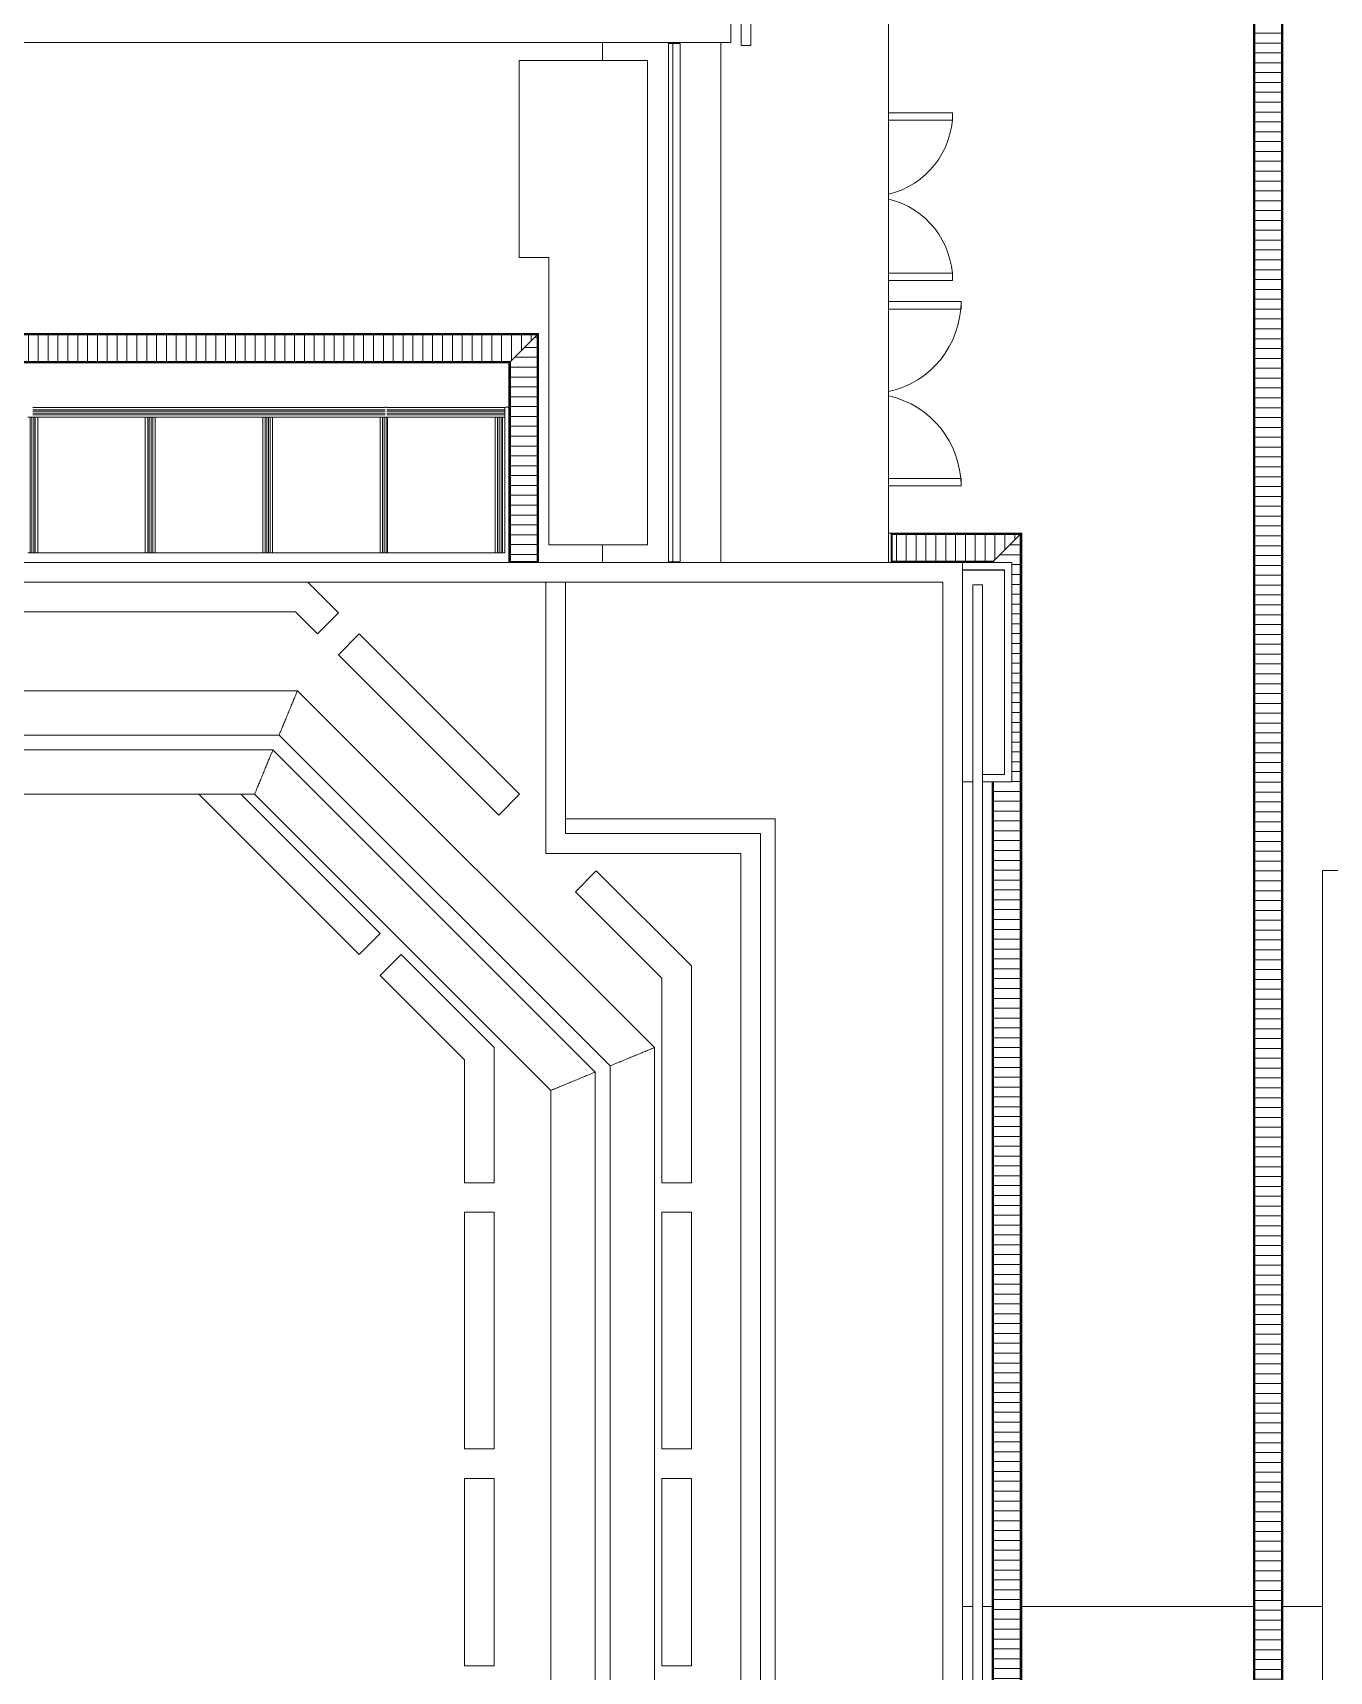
# Model space of a CAD drawing. Header units: millimetres. Extents: x 15878 to 679837, y -72324 to 391440.
# Drawn here: x 427156 to 440305, y 23085 to 39707 of the extents above; entities that cross this region are included whole.
import ezdxf

# ---------------------------------------------------------------- set-up
doc = ezdxf.new("R2010")
doc.units = ezdxf.units.MM
for name, color, linetype, lineweight in [('A-CLNG', 13, 'Continuous', 5), ('A-DOOR', 31, 'Continuous', 5), ('A-FLOR', 192, 'Continuous', 5), ('A-FLOR-LEVL', 51, 'Continuous', 5), ('A-GENM', 13, 'Continuous', 5), ('A-GLAZ-CURT', 52, 'Continuous', 5), ('A-GLAZ-CWMG', 51, 'Continuous', 5), ('A-WALL', 113, 'Continuous', 5), ('Q-CASE', 31, 'Continuous', 5), ('S-BEAM', 12, 'Continuous', 5)]:
    doc.layers.add(name, color=color, linetype=linetype, lineweight=lineweight)

# ---------------------------------------------------------------- blocks, each defined once
blk = doc.blocks.new('System Panel - _DLN__12_12mm laminated clear glass 3-12654482-E_V_A_ Plan')
at = {"layer": 'A-GLAZ-CURT'}
for p, q in [((84049, 35807), (82958, 35807)), ((84049, 34432), (84049, 35807)), ((82958, 34432), (84049, 34432))]:
    blk.add_line(p, q, dxfattribs=at)
blk = doc.blocks.new('Rectangular Mullion - DLN_FRAME-13310545-E_V_A_ Plan')
at = {"layer": 'A-GLAZ-CWMG'}
for p, q in [((84049, 35807), (84074, 35807)), ((84074, 35807), (84089, 35807)), ((84074, 34432), (84074, 35807)), ((84089, 35807), (84109, 35807)), ((84089, 35807), (84089, 34432)), ((84109, 35807), (84124, 35807)), ((84109, 34432), (84109, 35807)), ((84124, 35807), (84149, 35807)), ((84124, 34432), (84124, 35807)), ((84149, 34432), (84149, 35807)), ((84074, 34432), (84049, 34432)), ((84089, 34432), (84074, 34432)), ((84109, 34432), (84089, 34432)), ((84124, 34432), (84109, 34432)), ((84149, 34432), (84124, 34432))]:
    blk.add_line(p, q, dxfattribs=at)
blk = doc.blocks.new('Rectangular Mullion - DLN_FRAME-11282504-E_V_A_ Plan')
at = {"layer": 'A-GLAZ-CWMG'}
for p, q in [((80551, 35907), (79360, 35907)), ((80551, 35882), (79360, 35882)), ((80551, 35867), (79360, 35867)), ((79360, 35847), (80551, 35847)), ((80551, 35832), (79360, 35832)), ((79410, 35807), (79385, 35807)), ((80526, 35807), (80501, 35807))]:
    blk.add_line(p, q, dxfattribs=at)
blk = doc.blocks.new('Rectangular Mullion - DLN_FRAME-13310544-E_V_A_ Plan')
at = {"layer": 'A-GLAZ-CWMG'}
for p, q in [((84149, 35907), (82949, 35907)), ((84149, 35907), (84149, 35882)), ((84149, 35882), (82949, 35882)), ((84149, 35867), (82949, 35867)), ((82949, 35847), (84149, 35847)), ((84149, 35832), (82949, 35832)), ((84074, 35807), (84049, 35807)), ((84149, 35807), (84124, 35807)), ((84149, 35882), (84149, 35867)), ((84149, 35867), (84149, 35847)), ((84149, 35847), (84149, 35832)), ((84149, 35832), (84149, 35807))]:
    blk.add_line(p, q, dxfattribs=at)
blk = doc.blocks.new('System Panel - _DLN__12_12mm laminated clear glass 3-12654484-E_V_A_ Plan')
at = {"layer": 'A-GLAZ-CURT'}
for p, q in [((82883, 35807), (81792, 35807)), ((81792, 35807), (81792, 34432)), ((82883, 34432), (82883, 35807)), ((81792, 34432), (82883, 34432))]:
    blk.add_line(p, q, dxfattribs=at)
blk = doc.blocks.new('Rectangular Mullion - DLN_FRAME-12654481-E_V_A_ Plan')
at = {"layer": 'A-GLAZ-CWMG'}
for p, q in [((81692, 35807), (81717, 35807)), ((81717, 35807), (81732, 35807)), ((81717, 35807), (81717, 34432)), ((81732, 35807), (81752, 35807)), ((81732, 35807), (81732, 34432)), ((81752, 35807), (81767, 35807)), ((81752, 34432), (81752, 35807)), ((81767, 35807), (81792, 35807)), ((81767, 35807), (81767, 34432)), ((81717, 34432), (81692, 34432)), ((81732, 34432), (81717, 34432)), ((81752, 34432), (81732, 34432)), ((81767, 34432), (81752, 34432)), ((81792, 34432), (81767, 34432))]:
    blk.add_line(p, q, dxfattribs=at)
blk = doc.blocks.new('Rectangular Mullion - DLN_FRAME-V900-E_V_A_ Plan')
at = {"layer": 'A-GLAZ-CWMG'}
for p, q in [((82883, 35807), (82908, 35807)), ((82908, 35807), (82923, 35807)), ((82908, 35807), (82908, 34432)), ((82923, 35807), (82943, 35807)), ((82923, 35807), (82923, 34432)), ((82943, 35807), (82958, 35807)), ((82943, 34432), (82943, 35807)), ((82958, 35807), (82958, 34432)), ((82908, 34432), (82883, 34432)), ((82923, 34432), (82908, 34432)), ((82943, 34432), (82923, 34432)), ((82958, 34432), (82943, 34432))]:
    blk.add_line(p, q, dxfattribs=at)
blk = doc.blocks.new('DLN-Double Door_X - Double Glazing Door-1700 x 2800 _WH_-AUTO-11148986-E_V_A_ Plan')
at = {"layer": 'A-DOOR'}
for p, q in [((-850, -275), (-850, -925)), ((-775, -925), (-775, -275)), ((775, -925), (775, -275)), ((850, -275), (850, -925)), ((-850, -925), (-775, -925)), ((850, -925), (775, -925))]:
    blk.add_line(p, q, dxfattribs=at)
for centre, start, end in [((-850, -75), 270, 346.3026), ((850, -75), 193.6974, 270)]:
    blk.add_arc(centre, 850, start, end, dxfattribs=at)
blk = doc.blocks.new('DLN-Double Door_X Corten_SingleDoorSwing - Double Glazing Door-1900 x 2800 _WH_ 2-18325793-E_V_A_ Plan')
at = {"layer": 'A-DOOR'}
for p, q in [((-935, 1010), (-860, 1010)), ((-935, 275), (-935, 1010)), ((-860, 1010), (-860, 275)), ((860, 1010), (860, 275)), ((935, 1010), (860, 1010)), ((935, 275), (935, 1010))]:
    blk.add_line(p, q, dxfattribs=at)
for centre, start, end in [((-935, 75), 12.3899, 90), ((935, 75), 90, 167.6101)]:
    blk.add_arc(centre, 935, start, end, dxfattribs=at)
blk = doc.blocks.new('DLN-Surface Channel-L1 - 300x200 _WD_-16641021-E_V_A_ Plan')
at = {"layer": 'Q-CASE'}
h = blk.add_hatch(dxfattribs=at)
h.set_pattern_fill('FP_3656', color=256, style=0, pattern_type=2)
h.set_pattern_definition([(270, (347811.43, 0), (-100, -6e-15), [])])
h.paths.add_polyline_path([(-20290, 15), (15, 15), (285, 285), (-20290, 285)], flags=0)
h = blk.add_hatch(dxfattribs=at)
h.set_pattern_fill('FP_3657', color=256, style=0, pattern_type=2)
h.set_pattern_definition([(0, (347796.43, -85), (0, -100), [])])
h.paths.add_polyline_path([(285, -2015), (285, 285), (15, 15), (15, -2015)], flags=0)
for p, q in [((-20290, 300), (-20300, 300)), ((-20290, 300), (-20290, 0)), ((-20290, 290), (-20290, 300)), ((-20290, 300), (300, 300)), ((-20290, 290), (290, 290)), ((285, 285), (-20290, 285)), ((-20290, 285), (-20290, 15)), ((15, 15), (285, 285)), ((285, 285), (15, 15)), ((285, -2015), (285, 285)), ((290, 290), (290, -2015)), ((300, -2015), (300, 300)), ((-20300, 0), (-20290, 0)), ((-20290, 15), (15, 15)), ((-20290, 0), (-20290, 10)), ((-20290, 10), (10, 10)), ((0, 0), (-20290, 0)), ((0, -2015), (0, 0)), ((10, -2015), (10, 10)), ((15, 15), (15, -2015)), ((0, -2015), (300, -2015)), ((0, -2025), (0, -2015)), ((10, -2015), (0, -2015)), ((15, -2015), (285, -2015)), ((290, -2015), (300, -2015)), ((300, -2025), (300, -2015))]:
    blk.add_line(p, q, dxfattribs=at)
blk = doc.blocks.new('DLN-Surface Channel-L1 - 300x150 _WD_-12820414-E_V_A_ Plan')
at = {"layer": 'Q-CASE'}
h = blk.add_hatch(dxfattribs=at)
h.set_pattern_fill('FP_3659', color=256, style=0, pattern_type=2)
h.set_pattern_definition([(0, (347796.43, 85), (0, 100), [])])
h.paths.add_polyline_path([(15, -15), (285, -285), (285, 1015), (15, 1015), (15, -10)], flags=0)
h = blk.add_hatch(dxfattribs=at)
h.set_pattern_fill('FP_3654', color=256, style=0, pattern_type=2)
h.set_pattern_definition([(90, (347811.43, 0), (-100, 6e-15), [])])
h.paths.add_polyline_path([(-26615, -285), (285, -285), (15, -15), (0, -15), (0, -200), (-2225, -200), (-2225, -15), (-26615, -15)], flags=0)
for p, q in [((0, 1025), (300, 1025)), ((300, 1015), (0, 1015)), ((0, 1015), (10, 1015)), ((10, -10), (10, 1015)), ((285, 1015), (15, 1015)), ((15, 1015), (15, -15)), ((285, -285), (285, 1015)), ((300, 1015), (290, 1015)), ((290, 1015), (290, -290)), ((-2225, -10), (-26615, -10)), ((-2225, -15), (-26615, -15)), ((10, -10), (0, -10)), ((15, -15), (0, -15)), ((285, -285), (15, -15)), ((15, -15), (285, -285)), ((-26615, -285), (285, -285)), ((290, -290), (-26615, -290))]:
    blk.add_line(p, q, dxfattribs=at)
blk = doc.blocks.new('DLN-Surface Channel-S1 - 300x150 _WD_-15637421-E_V_A_ Plan')
at = {"layer": 'Q-CASE'}
h = blk.add_hatch(dxfattribs=at)
h.set_pattern_fill('FP_3658', color=256, style=0, pattern_type=2)
h.set_pattern_definition([(270, (347796.43, 609.6), (100, 6e-15), [])])
h.paths.add_polyline_path([(21565, -135), (21565, 135), (-21565, 135), (-21565, -135), (20546, -135)], flags=0)
for p, q in [((-21565, 140), (21565, 140)), ((21565, 135), (-21565, 135)), ((-21565, -135), (21565, -135)), ((21565, -140), (-21565, -140))]:
    blk.add_line(p, q, dxfattribs=at)
blk = doc.blocks.new('CISC HS Pipe Shapes - HA 98x4_8-12447934-E_V_A_ Plan')
at = {"layer": 'S-BEAM'}
for p, q in [((13289.5, 49), (-13289.5, 49)), ((13289.5, 49), (13289.5, -49)), ((-13289.5, -49), (13289.5, -49))]:
    blk.add_line(p, q, dxfattribs=at)
blk = doc.blocks.new('Generic Models 2 - Generic Models 2-8616376-E_V_A_ Plan')
at = {"layer": 'A-GENM'}
for p, q in [((81795, 32432), (64189, 32432)), ((85064, 29164), (81795, 32432)), ((64189, 31982), (81609, 31982)), ((81609, 31982), (84614, 28977)), ((85064, 20657), (85064, 29164)), ((84614, 28977), (84614, 20207))]:
    blk.add_line(p, q, dxfattribs=at)
for points in [[(81795, 32432), (81795, 32432), (81794, 32429), (81787, 32412), (81776, 32385), (81761, 32349), (81743, 32306), (81723, 32258), (81702, 32207), (81681, 32157), (81662, 32109), (81644, 32066), (81629, 32030), (81618, 32003), (81611, 31986), (81609, 31982), (81609, 31982)], [(85064, 29164), (85064, 29164), (85061, 29162), (85044, 29155), (85017, 29144), (84981, 29129), (84938, 29111), (84890, 29091), (84839, 29070), (84789, 29050), (84741, 29030), (84698, 29012), (84662, 28997), (84635, 28986), (84618, 28979), (84614, 28977), (84614, 28977)]]:
    blk.add_open_spline(points, degree=3, dxfattribs=at)
blk = doc.blocks.new('Generic Models 3 - Generic Models 2-8616397-E_V_A_ Plan')
at = {"layer": 'A-GENM'}
for p, q in [((82044, 33032), (64189, 33032)), ((85664, 29412), (82044, 33032)), ((64189, 32582), (81858, 32582)), ((81858, 32582), (85214, 29226)), ((85664, 21257), (85664, 29412)), ((85214, 29226), (85214, 20807))]:
    blk.add_line(p, q, dxfattribs=at)
for points in [[(82044, 33032), (82044, 33032), (82042, 33029), (82035, 33012), (82024, 32985), (82009, 32949), (81992, 32906), (81972, 32858), (81951, 32807), (81930, 32757), (81910, 32709), (81892, 32666), (81877, 32630), (81866, 32603), (81859, 32586), (81858, 32582), (81858, 32582)], [(85664, 29412), (85664, 29412), (85661, 29411), (85644, 29404), (85617, 29392), (85581, 29378), (85538, 29360), (85490, 29340), (85439, 29319), (85389, 29298), (85341, 29278), (85298, 29260), (85262, 29246), (85235, 29234), (85218, 29227), (85214, 29226), (85214, 29226)]]:
    blk.add_open_spline(points, degree=3, dxfattribs=at)
blk = doc.blocks.new('Generic Models 8 - Generic Models 8-8882002-E_V_A_ Plan')
at = {"layer": 'A-GENM'}
for p, q in [((87839, 39807), (88039, 39807)), ((88039, 39807), (88039, 34332))]:
    blk.add_line(p, q, dxfattribs=at)
blk = doc.blocks.new('CISC HS Pipe Shapes - HA 98x4_8-12447809-E_V_A_ Plan')
at = {"layer": 'S-BEAM'}
for p, q in [((6367, 49), (-6367, 49)), ((-6367, -49), (-6367, 49)), ((6367, 49), (6367, -49)), ((-6367, -49), (6367, -49))]:
    blk.add_line(p, q, dxfattribs=at)
blk = doc.blocks.new('Rectangular Mullion - DLN_8 x 75mm _WD_-12654422-E_V_A_ Plan')
at = {"layer": 'A-GLAZ-CWMG'}
for p, q in [((85852, 39599), (85927, 39599)), ((85852, 34340), (85852, 39599)), ((85927, 39599), (85927, 34340)), ((85927, 34340), (85852, 34340))]:
    blk.add_line(p, q, dxfattribs=at)
blk = doc.blocks.new('Rectangular Mullion - EW3b-12654424-E_V_A_ Plan')
at = {"layer": 'A-GLAZ-CWMG'}
for p, q in [((85807, 39599), (85852, 39599)), ((85807, 39599), (85807, 34340)), ((85927, 34340), (85927, 39599)), ((85852, 34340), (85807, 34340))]:
    blk.add_line(p, q, dxfattribs=at)
blk = doc.blocks.new('Walls 3 - Walls 3-18201421-E_V_A_ Plan')
at = {"layer": 'A-WALL'}
for p, q in [((89289, 34332), (88789, 34332)), ((88789, 34257), (89214, 34257)), ((89214, 34257), (89214, 32182)), ((89289, 32107), (89289, 34332)), ((89214, 32182), (88992, 32182)), ((88992, 32107), (89289, 32107))]:
    blk.add_line(p, q, dxfattribs=at)

msp = doc.modelspace()

# ---------------------------------------------------------------- linework, layer by layer
at = {"layer": 'A-CLNG'}
for p, q in [((437010.7, 34257.5), (436585.7, 34257.5)), ((437010.7, 32182.5), (437010.7, 34257.5)), ((436585.7, 32107.5), (436690.9, 32107.5)), ((436788.9, 32182.5), (437010.7, 32182.5))]:
    msp.add_line(p, q, dxfattribs=at)
at = {"layer": 'A-FLOR'}
for p, q in [((439535.7, 23740.5), (439535.7, 48707.7)), ((439835.7, 48707.7), (439835.7, 23740.5)), ((432935.6, 39607.5), (432935.6, 39427.5)), ((434135.7, 39607.5), (434135.7, 34332.5)), ((433390.7, 39427.5), (432090.7, 39427.5)), ((432090.7, 39427.5), (432090.7, 37427.5)), ((433390.7, 34512.5), (433390.7, 39427.5)), ((432090.7, 37427.5), (432390.7, 37427.5)), ((432390.7, 37427.5), (432390.7, 34512.5)), ((411685.7, 36657.5), (432285.7, 36657.5)), ((432285.7, 36657.5), (432285.7, 34332.5)), ((431985.7, 36357.5), (411685.7, 36357.5)), ((431985.7, 35907.5), (431985.7, 36357.5)), ((430729.5, 35907.5), (430745.7, 35907.5)), ((431945.7, 35907.5), (431985.7, 35907.5)), ((435835.7, 34632.5), (437185.7, 34632.5)), ((437185.7, 34632.5), (437185.7, 23740.5)), ((432390.7, 34512.5), (433390.7, 34512.5)), ((432935.6, 34512.5), (432935.6, 34332.5)), ((430255.4, 33821.4), (429944.3, 34132.5)), ((411985.7, 33832.5), (429820, 33832.5)), ((429820, 33832.5), (430043.3, 33609.2)), ((430043.3, 33609.2), (430255.4, 33821.4)), ((430467.6, 33609.2), (430255.4, 33397.1)), ((432093.9, 31982.9), (430467.6, 33609.2)), ((430255.4, 33397.1), (431881.8, 31770.7)), ((436885.7, 23740.5), (436885.7, 32107.5)), ((428841.4, 31982.6), (430467.5, 30356.5)), ((430679.6, 30568.6), (429265.7, 31982.5)), ((431881.8, 31770.7), (432093.9, 31982.9)), ((432560.7, 31732.5), (434685.7, 31732.5)), ((434685.7, 31732.5), (434685.7, 7907.5)), ((432871.7, 31205.1), (432659.6, 30992.9)), ((433835.7, 30241.1), (432871.7, 31205.1)), ((432659.6, 30992.9), (433535.7, 30116.8)), ((430467.5, 30356.5), (430679.6, 30568.6)), ((430891.8, 30356.5), (430679.6, 30144.3)), ((431835.7, 29412.5), (430891.8, 30356.5)), ((430679.6, 30144.3), (431535.7, 29288.3)), ((433535.7, 30116.8), (433535.7, 28040.8)), ((433835.7, 28040.8), (433835.7, 30241.1)), ((431535.7, 29288.3), (431535.7, 28040.8)), ((431835.7, 28040.8), (431835.7, 29412.5)), ((431535.7, 28040.8), (431835.7, 28040.8)), ((433535.7, 28040.8), (433835.7, 28040.8)), ((431835.7, 27740.8), (431535.7, 27740.8)), ((431535.7, 27740.8), (431535.7, 25340.8)), ((431835.7, 25340.8), (431835.7, 27740.8)), ((433835.7, 27740.8), (433535.7, 27740.8)), ((433535.7, 27740.8), (433535.7, 25340.8)), ((433835.7, 25340.8), (433835.7, 27740.8)), ((431535.7, 25340.8), (431835.7, 25340.8)), ((433535.7, 25340.8), (433835.7, 25340.8)), ((431835.7, 25040.8), (431535.7, 25040.8)), ((431535.7, 25040.8), (431535.7, 23140.8)), ((431835.7, 23140.8), (431835.7, 25040.8)), ((433835.7, 25040.8), (433535.7, 25040.8)), ((433535.7, 25040.8), (433535.7, 23140.8)), ((433835.7, 23140.8), (433835.7, 25040.8)), ((436585.7, 23740.5), (436691, 23740.5)), ((436788.8, 23740.5), (436885.7, 23740.5)), ((437185.7, 23740.5), (439535.7, 23740.5)), ((439835.7, 23740.5), (440235.7, 23740.5)), ((431535.7, 23140.8), (431835.7, 23140.8)), ((433535.7, 23140.8), (433835.7, 23140.8))]:
    msp.add_line(p, q, dxfattribs=at)
at = {"layer": 'A-FLOR-LEVL'}
for p, q in [((436691, 23740.5), (436585.7, 23740.5)), ((436885.7, 23740.5), (436788.8, 23740.5)), ((436885.7, 15724.2), (436885.7, 23740.5)), ((439535.7, 23740.5), (437185.7, 23740.5)), ((437185.7, 15724.2), (437185.7, 23740.5)), ((439535.7, 15724.2), (439535.7, 23740.5)), ((440235.7, 23740.5), (439835.7, 23740.5)), ((439835.7, 15724.2), (439835.7, 23740.5))]:
    msp.add_line(p, q, dxfattribs=at)
at = {"layer": 'A-WALL'}
for p, q in [((434235.7, 52157.5), (434235.7, 39607.5)), ((434235.7, 39607.5), (411685.7, 39607.5)), ((423785.7, 34332.5), (436585.7, 34332.5)), ((436585.7, 7707.5), (436585.7, 34332.5)), ((436385.7, 34132.5), (423785.7, 34132.5)), ((432360.7, 31382.5), (432360.7, 34132.5)), ((432560.7, 34132.5), (432560.7, 31582.5)), ((436385.7, 34132.5), (436385.7, 7907.5)), ((432560.7, 31582.5), (434535.7, 31582.5)), ((434535.7, 31582.5), (434535.7, 7907.5)), ((434335.7, 31382.5), (432360.7, 31382.5)), ((434335.7, 7907.5), (434335.7, 31382.5)), ((440235.7, 31207.5), (441635.7, 31207.5)), ((440235.7, 4857.5), (440235.7, 31207.5))]:
    msp.add_line(p, q, dxfattribs=at)

# ---------------------------------------------------------------- block references
at = {"layer": 'A-DOOR'}
for name, p, rotation in [('DLN-Double Door_X - Double Glazing Door-1700 x 2800 _WH_-AUTO-11148986-E_V_A_ Plan', (435560.7, 38045), 90), ('DLN-Double Door_X Corten_SingleDoorSwing - Double Glazing Door-1900 x 2800 _WH_ 2-18325793-E_V_A_ Plan', (435560.7, 36045), 270)]:
    msp.add_blockref(name, p, dxfattribs=dict(at, rotation=rotation))
at = {"layer": 'A-GENM'}
for name in ['Generic Models 3 - Generic Models 2-8616397-E_V_A_ Plan', 'Generic Models 2 - Generic Models 2-8616376-E_V_A_ Plan', 'Generic Models 8 - Generic Models 8-8882002-E_V_A_ Plan']:
    msp.add_blockref(name, (347796.4, 0), dxfattribs=at)
at = {"layer": 'A-GLAZ-CURT'}
for name, p in [('System Panel - _DLN__12_12mm laminated clear glass 3-12654484-E_V_A_ Plan', (345414.1, 0)), ('System Panel - _DLN__12_12mm laminated clear glass 3-12654484-E_V_A_ Plan', (346605.3, 0)), ('System Panel - _DLN__12_12mm laminated clear glass 3-12654484-E_V_A_ Plan', (347796.4, 0)), ('System Panel - _DLN__12_12mm laminated clear glass 3-12654482-E_V_A_ Plan', (347796.4, 0))]:
    msp.add_blockref(name, p, dxfattribs=at)
at = {"layer": 'A-GLAZ-CWMG'}
for name, p in [('Rectangular Mullion - EW3b-12654424-E_V_A_ Plan', (347796.4, 0)), ('Rectangular Mullion - DLN_8 x 75mm _WD_-12654422-E_V_A_ Plan', (347796.4, 0)), ('Rectangular Mullion - DLN_FRAME-11282504-E_V_A_ Plan', (347796.4, 0)), ('Rectangular Mullion - DLN_FRAME-11282504-E_V_A_ Plan', (348987.6, 0)), ('Rectangular Mullion - DLN_FRAME-11282504-E_V_A_ Plan', (350178.8, 0)), ('Rectangular Mullion - DLN_FRAME-13310544-E_V_A_ Plan', (347796.4, 0)), ('Rectangular Mullion - DLN_FRAME-12654481-E_V_A_ Plan', (345414.1, 0)), ('Rectangular Mullion - DLN_FRAME-12654481-E_V_A_ Plan', (346605.3, 0)), ('Rectangular Mullion - DLN_FRAME-12654481-E_V_A_ Plan', (347796.4, 0)), ('Rectangular Mullion - DLN_FRAME-V900-E_V_A_ Plan', (347796.4, 0)), ('Rectangular Mullion - DLN_FRAME-13310545-E_V_A_ Plan', (347796.4, 0))]:
    msp.add_blockref(name, p, dxfattribs=at)
at = {"layer": 'A-WALL'}
msp.add_blockref('Walls 3 - Walls 3-18201421-E_V_A_ Plan', (347796.4, 0), dxfattribs=at)
at = {"layer": 'Q-CASE'}
for name, p, rotation in [('DLN-Surface Channel-S1 - 300x150 _WD_-15637421-E_V_A_ Plan', (439685.7, 27132.6), 269.9999999999994), ('DLN-Surface Channel-L1 - 300x150 _WD_-12820414-E_V_A_ Plan', (436885.7, 34332.5), 89.99999999999955)]:
    msp.add_blockref(name, p, dxfattribs=dict(at, rotation=rotation))
msp.add_blockref('DLN-Surface Channel-L1 - 300x200 _WD_-16641021-E_V_A_ Plan', (431985.7, 36357.5), dxfattribs=at)
at = {"layer": 'S-BEAM'}
for name, p, rotation in [('CISC HS Pipe Shapes - HA 98x4_8-12447809-E_V_A_ Plan', (434389.9, 45944.4), 269.9999999999999), ('CISC HS Pipe Shapes - HA 98x4_8-12447934-E_V_A_ Plan', (436739.9, 20818), 89.99999999999979)]:
    msp.add_blockref(name, p, dxfattribs=dict(at, rotation=rotation))

doc.saveas('drawing.dxf')
